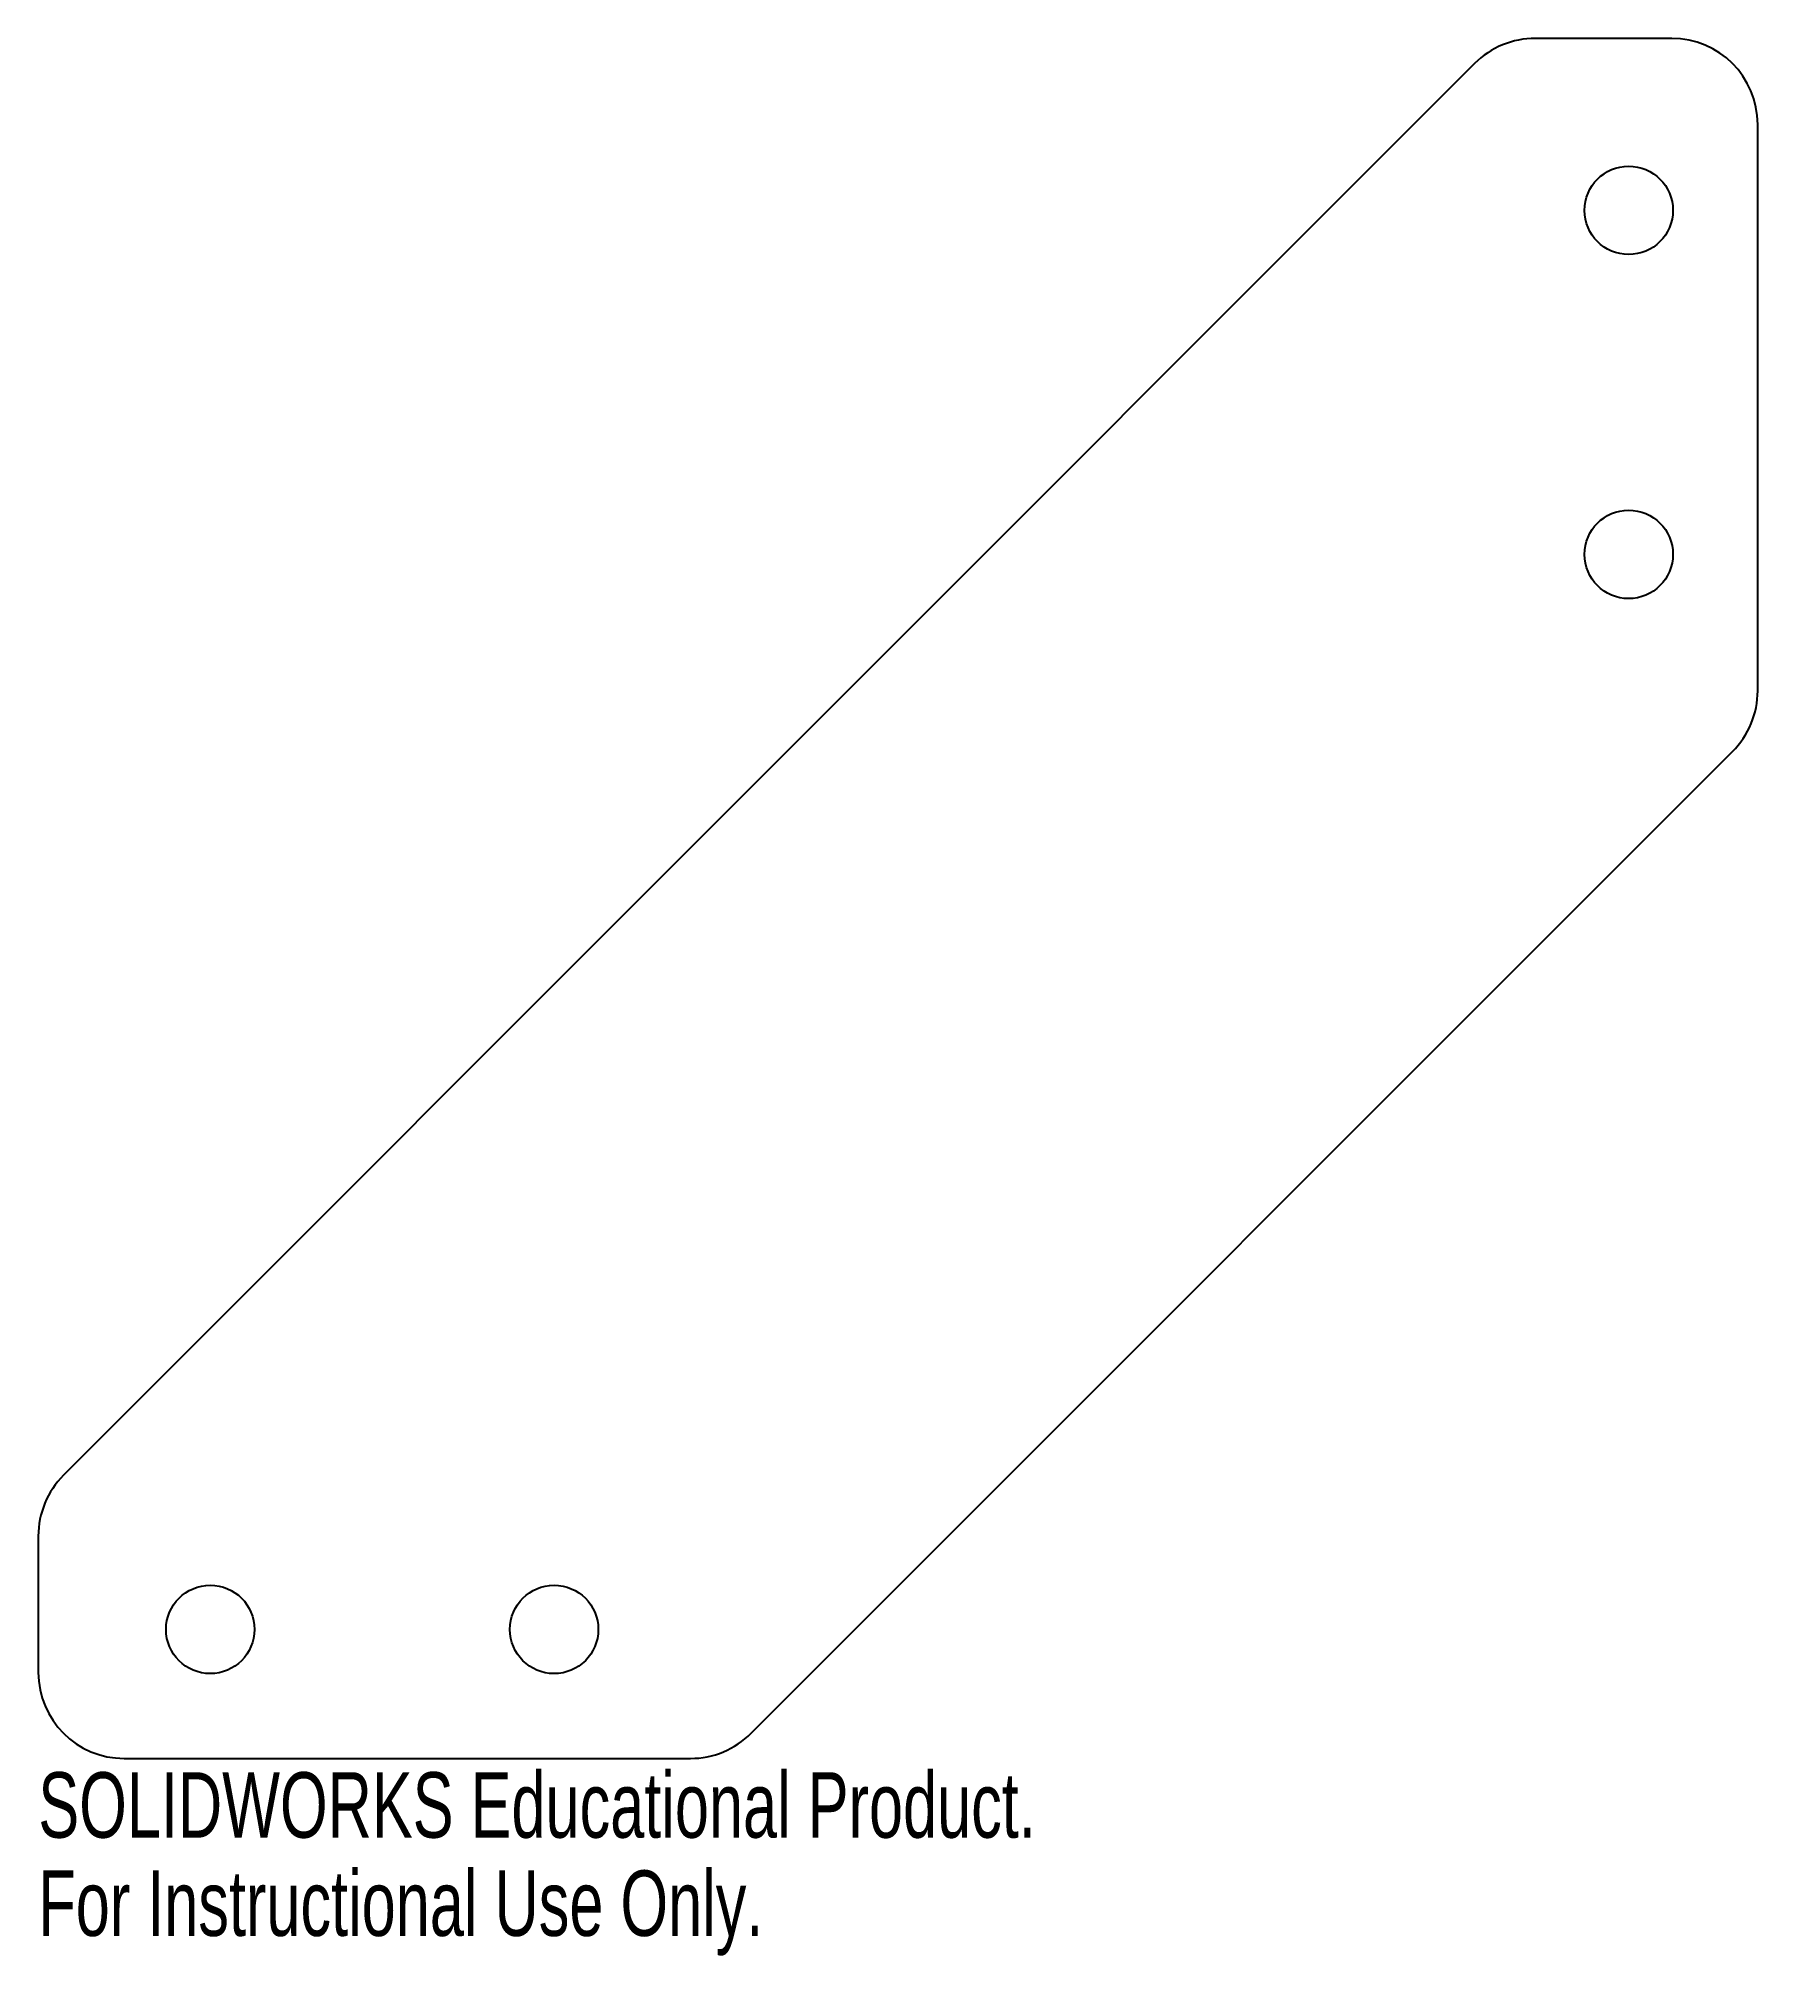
# Model space of a CAD drawing. Header units: inches. Extents: x -5 to 0, y -0.57 to 5.
import ezdxf

# ---------------------------------------------------------------- set-up
doc = ezdxf.new("R2010")
doc.units = ezdxf.units.IN
doc.header["$MEASUREMENT"] = 0
doc.styles.add('SLDTEXTSTYLE0', font='TXT', dxfattribs={"width": 0.7})

msp = doc.modelspace()

# ---------------------------------------------------------------- linework, layer by layer
at = {"color": 7, "linetype": 'Continuous', "lineweight": 25}
for p, q in [((-0.25, 5), (-0.6464, 5)), ((-0.8232, 4.9268), (-4.9268, 0.8232)), ((0, 3.1036), (0, 4.75)), ((-2.9268, 0.0732), (-0.0732, 2.9268)), ((-5, 0.6464), (-5, 0.25)), ((-4.75, 0), (-3.1036, 0))]:
    msp.add_line(p, q, dxfattribs=at)
for centre in [(-0.375, 4.5), (-0.375, 3.5), (-4.5, 0.375), (-3.5, 0.375)]:
    msp.add_circle(centre, 0.1285, dxfattribs=at)
for centre, start, end in [((-0.6464, 4.75), 90, 135), ((-0.25, 4.75), 0, 90), ((-0.25, 3.1036), 315, 0), ((-4.75, 0.6464), 135, 180), ((-4.75, 0.25), 180, 270), ((-3.1036, 0.25), 270, 315)]:
    msp.add_arc(centre, 0.25, start, end, dxfattribs=at)

# ---------------------------------------------------------------- texts
at = {"color": 7, "linetype": 'Continuous', "char_height": 0.1903, "attachment_point": 1, "style": 'SLDTEXTSTYLE0'}
for s, insert in [('SOLIDWORKS Educational Product.', (-5, -0.0401)), ('For Instructional Use Only.', (-5, -0.3256))]:
    msp.add_mtext(s, dxfattribs=dict(at, insert=insert))

doc.saveas('drawing.dxf')
